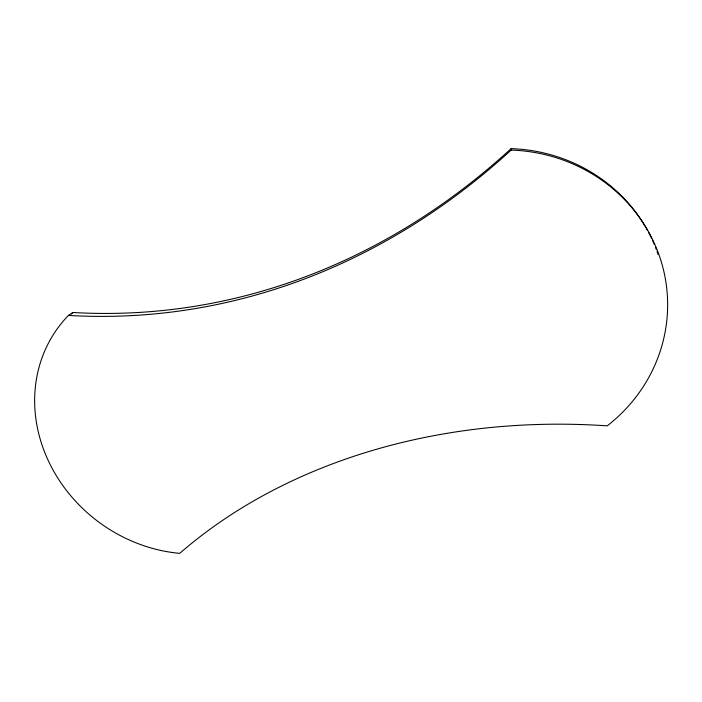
<?xml version="1.0" encoding="UTF-8"?>
<svg xmlns="http://www.w3.org/2000/svg" width="702" height="702" viewBox="0 0 702 702"><rect width="100%" height="100%" fill="white"/><g stroke="black" fill="none" stroke-linecap="round" stroke-linejoin="round"><path stroke-width="1.05" d="M511.109 148.64L511.135 150.079A162.864 155.432 -2.7 0 1 659.345 255.809A162.864 155.432 -2.7 0 1 607.212 425.86A557.704 432.458 9.5 0 0 179.712 553.36A148.42 132.415 36.5 0 1 48.377 460.863A148.42 132.415 36.5 0 1 68.436 315.417L72.841 312.487A882.905 703.018 86.3 0 0 511.109 148.64A161.127 153.896 -3 0 1 647.586 230.554M71.341 314.057A146.955 131.335 36.6 0 1 72.841 312.487M648.622 232.476A161.127 153.896 -3 0 1 651.561 238.338M652.483 240.321A161.127 153.896 -3 0 1 654.238 244.322M655.484 247.35A161.127 153.896 -3 0 1 656.265 249.377M657.019 251.404A161.127 153.896 -3 0 1 658.099 254.466M511.135 150.079A896.05 711.635 86.3 0 1 68.436 315.417"/></g></svg>
